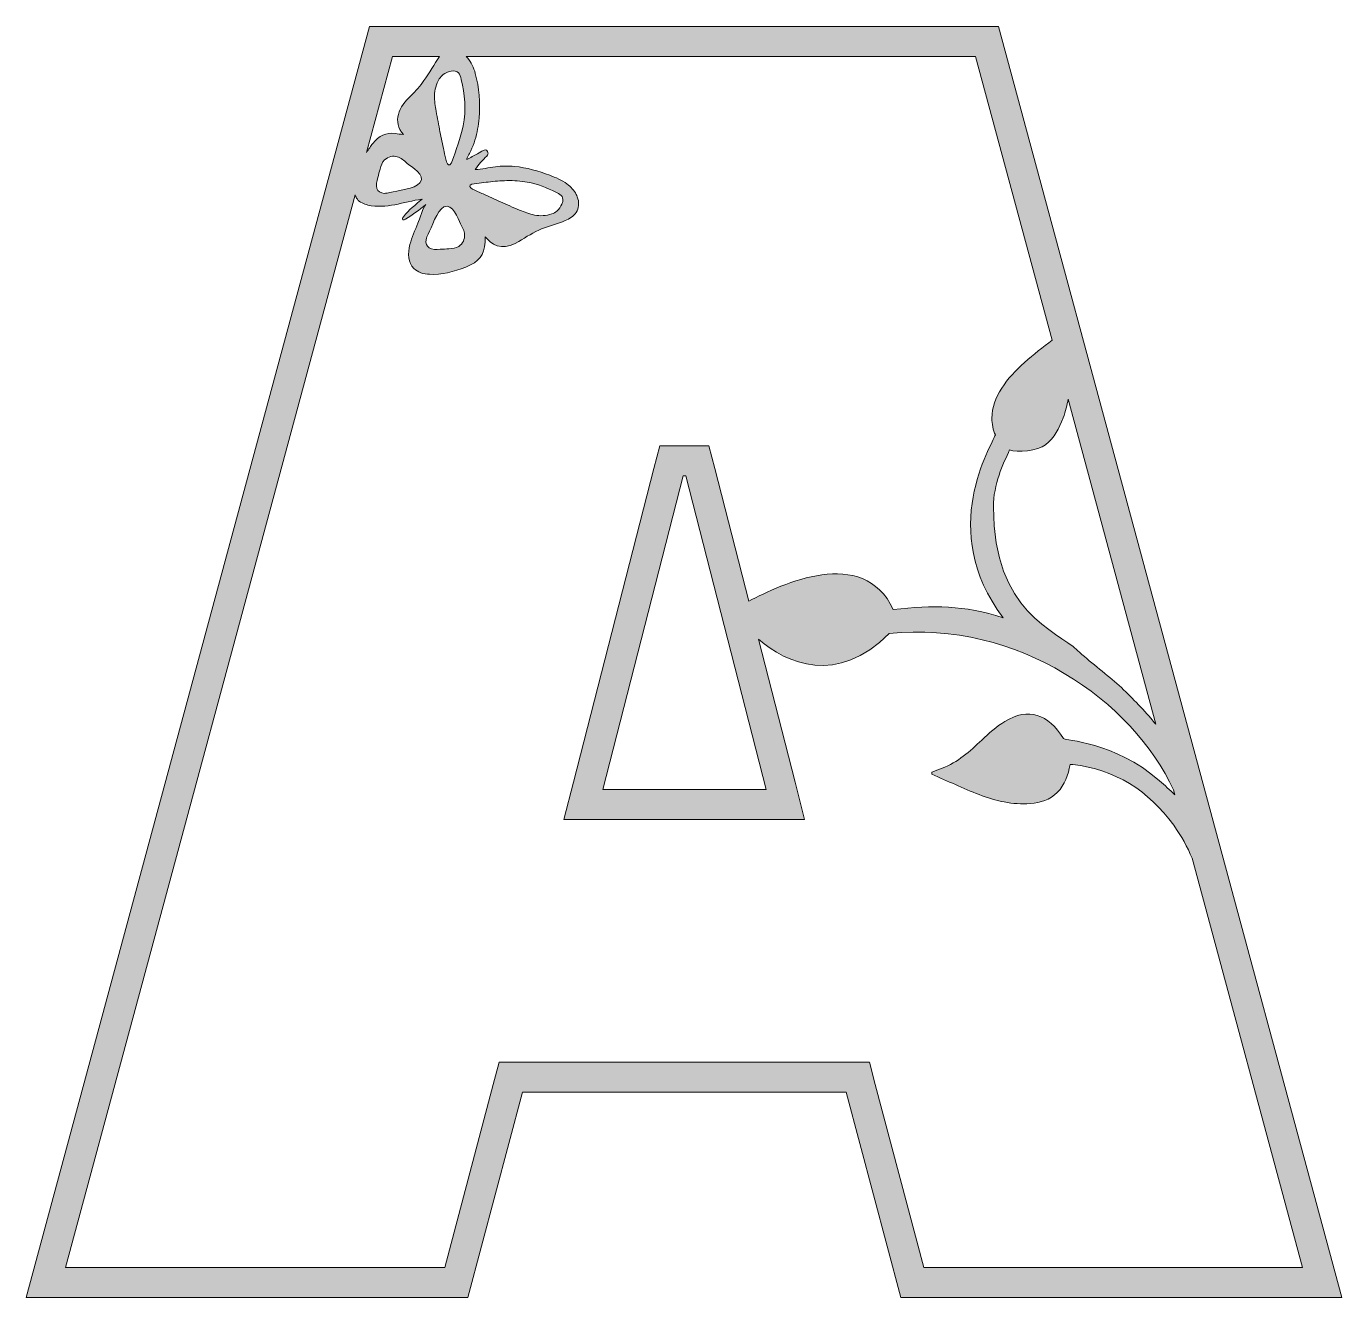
# Model space of a CAD drawing. Header units: millimetres. Extents: x 7 to 900, y -312 to -13.
# Drawn here: x 437.4 to 568.9, y -312.2 to -185.2 of the extents above; entities that cross this region are included whole.
import ezdxf

# ---------------------------------------------------------------- set-up
doc = ezdxf.new("R2010")
doc.units = ezdxf.units.MM
doc.header["$MEASUREMENT"] = 0
doc.layers.add('Layer 4', color=7, linetype='Continuous')

msp = doc.modelspace()

# ---------------------------------------------------------------- hatches: boundary and pattern name
at = {"layer": 'Layer 4'}
h = msp.add_hatch(color=1, dxfattribs=at)
h.dxf.hatch_style = 2
h.paths.add_polyline_path([(534.58, -185.2), (471.72, -185.2), (437.43, -312.19), (481.55, -312.19), (487, -291.66), (519.37, -291.66), (524.82, -312.19), (568.88, -312.19)])
edge = h.paths.add_edge_path()
edge.add_spline(control_points=[(541.53, -222.43), (541.53, -222.43), (550.3, -254.91), (550.3, -254.91), (550.13, -254.71), (549.97, -254.51), (549.8, -254.31), (548.73, -253.1), (547.61, -251.92), (546.41, -250.85), (545.21, -249.79), (543.63, -248.62), (542.47, -247.53), (540.39, -245.55), (534.07, -243.75), (534.07, -233.23), (534.07, -230.92), (535.04, -228.93), (535.69, -227.51), (536.41, -227.81), (538.55, -227.59), (539.28, -227), (540.23, -226.26), (540.59, -225.4), (541.04, -224.3), (541.3, -223.65), (541.44, -223.04), (541.53, -222.43)], knot_values=[0, 0, 0, 0, 1, 1, 1, 2, 2, 2, 3, 3, 3, 4, 4, 4, 5, 5, 5, 6, 6, 6, 7, 7, 7, 8, 8, 8, 9, 9, 9, 9], degree=3, periodic=1)
edge = h.paths.add_edge_path()
edge.add_spline(control_points=[(481.08, -195.13), (480.84, -196.34), (480.39, -197.54), (479.94, -198.74), (479.9, -198.85), (479.85, -198.96), (479.75, -199.02), (479.39, -199.24), (479.22, -197.79), (479.17, -197.58), (479.03, -196.97), (478.9, -196.35), (478.77, -195.73), (478.64, -195.05), (478.51, -194.37), (478.38, -193.68), (478.29, -193.17), (478.2, -192.64), (478.22, -192.1), (478.24, -191.55), (478.38, -190.97), (478.7, -190.45), (478.81, -190.29), (478.93, -190.13), (479.09, -190.01), (479.52, -189.69), (480.29, -189.5), (480.61, -189.83), (480.78, -190.01), (480.84, -190.26), (480.9, -190.51), (481.26, -191.98), (481.4, -193.49), (481.08, -195.13)], knot_values=[0, 0, 0, 0, 1, 1, 1, 2, 2, 2, 3, 3, 3, 4, 4, 4, 5, 5, 5, 6, 6, 6, 7, 7, 7, 8, 8, 8, 9, 9, 9, 10, 10, 10, 11, 11, 11, 11], degree=3, periodic=1)
edge = h.paths.add_edge_path()
edge.add_spline(control_points=[(481.23, -206.02), (481.25, -206.43), (481.06, -206.92), (480.66, -207.18), (480.35, -207.38), (480, -207.4), (479.66, -207.42), (479.37, -207.44), (479.08, -207.46), (478.78, -207.47), (478.4, -207.49), (477.99, -207.51), (477.7, -207.32), (477.44, -207.16), (477.32, -206.84), (477.38, -206.51), (477.42, -206.33), (477.51, -206.14), (477.6, -205.96), (477.92, -205.32), (478.45, -203.6), (479.17, -203.24), (480.07, -202.8), (480.55, -204.45), (480.82, -204.93), (481.01, -205.27), (481.21, -205.61), (481.23, -206.02)], knot_values=[0, 0, 0, 0, 1, 1, 1, 2, 2, 2, 3, 3, 3, 4, 4, 4, 5, 5, 5, 6, 6, 6, 7, 7, 7, 8, 8, 8, 9, 9, 9, 9], degree=3, periodic=1)
edge = h.paths.add_edge_path()
edge.add_spline(control_points=[(474.02, -188.2), (474.02, -188.2), (478.73, -188.2), (478.73, -188.2), (478.73, -188.2), (478.72, -188.21), (478.72, -188.21), (478.2, -189.01), (477.71, -189.84), (477.16, -190.62), (476.79, -191.15), (476.37, -191.67), (475.89, -192.11), (474.65, -193.24), (473.98, -194.71), (475.11, -196), (474.81, -195.97), (474.55, -195.95), (474.3, -195.9), (473.4, -195.75), (472.65, -196.15), (472.05, -196.91), (471.85, -197.16), (471.64, -197.46), (471.43, -197.8), (471.43, -197.8), (474.02, -188.2), (474.02, -188.2)], knot_values=[0, 0, 0, 0, 1, 1, 1, 2, 2, 2, 3, 3, 3, 4, 4, 4, 5, 5, 5, 6, 6, 6, 7, 7, 7, 8, 8, 8, 9, 9, 9, 9], degree=3, periodic=1)
edge = h.paths.add_edge_path()
edge.add_spline(control_points=[(476.77, -200.83), (476.26, -201.46), (474.47, -201.61), (473.77, -201.78), (473.58, -201.83), (473.38, -201.88), (473.19, -201.88), (472.85, -201.87), (472.57, -201.68), (472.46, -201.4), (472.34, -201.07), (472.45, -200.68), (472.55, -200.3), (472.63, -200.02), (472.71, -199.74), (472.79, -199.46), (472.88, -199.13), (472.98, -198.79), (473.24, -198.53), (473.58, -198.2), (474.1, -198.11), (474.49, -198.22), (474.89, -198.33), (475.18, -198.6), (475.47, -198.86), (475.88, -199.23), (477.39, -200.05), (476.77, -200.83)], knot_values=[0, 0, 0, 0, 1, 1, 1, 2, 2, 2, 3, 3, 3, 4, 4, 4, 5, 5, 5, 6, 6, 6, 7, 7, 7, 8, 8, 8, 9, 9, 9, 9], degree=3, periodic=1)
edge = h.paths.add_edge_path()
edge.add_spline(control_points=[(522.27, -290.89), (522.27, -290.89), (521.68, -288.66), (521.68, -288.66), (521.68, -288.66), (519.37, -288.66), (519.37, -288.66), (519.37, -288.66), (487, -288.66), (487, -288.66), (487, -288.66), (484.69, -288.66), (484.69, -288.66), (484.69, -288.66), (484.1, -290.89), (484.1, -290.89), (484.1, -290.89), (479.24, -309.19), (479.24, -309.19), (479.24, -309.19), (441.35, -309.19), (441.35, -309.19), (441.35, -309.19), (470.28, -202.03), (470.28, -202.03), (470.34, -202.19), (470.41, -202.34), (470.51, -202.47), (470.75, -202.79), (471.16, -202.95), (471.57, -203.05), (473.37, -203.48), (475.11, -202.72), (476.98, -202.46), (476.31, -203.02), (475.66, -203.52), (475.12, -204.22), (475.05, -204.32), (474.98, -204.46), (475.06, -204.52), (475.13, -204.57), (475.24, -204.51), (475.33, -204.45), (476.03, -204.01), (476.7, -203.53), (477.36, -203.01), (477.06, -203.25), (476.73, -204.48), (476.57, -204.86), (476.28, -205.56), (475.95, -206.26), (475.77, -206.98), (475.54, -207.87), (475.58, -208.83), (476.16, -209.39), (476.54, -209.77), (477.13, -209.94), (477.73, -209.97), (478.89, -210.02), (480.17, -209.72), (481.34, -209.25), (482.71, -208.69), (483.17, -208.07), (483.27, -206.75), (483.29, -206.6), (483.29, -206.45), (483.3, -206.22), (483.4, -206.33), (483.45, -206.38), (483.5, -206.44), (484.19, -207.32), (485.49, -207.47), (486.66, -206.69), (487.37, -206.22), (488.15, -205.76), (488.93, -205.44), (489.71, -205.13), (490.52, -204.95), (491.29, -204.6), (491.7, -204.41), (492.13, -204.16), (492.38, -203.78), (492.66, -203.36), (492.67, -202.86), (492.56, -202.44), (492.51, -202.29), (492.45, -202.14), (492.38, -202), (492.17, -201.58), (491.84, -201.22), (491.46, -200.94), (490.95, -200.56), (490.35, -200.3), (489.73, -200.07), (488.62, -199.65), (487.45, -199.32), (486.21, -199.19), (485.59, -199.13), (484.95, -199.15), (484.31, -199.22), (483.67, -199.29), (482.91, -199.52), (482.3, -199.49), (482.56, -199.03), (483.08, -198.56), (483.44, -198.15), (483.48, -198.09), (483.53, -198.03), (483.55, -197.97), (483.59, -197.87), (483.56, -197.78), (483.51, -197.7), (483.48, -197.64), (483.43, -197.58), (483.36, -197.55), (483.17, -197.48), (482.7, -197.83), (482.51, -197.93), (482.15, -198.12), (481.8, -198.31), (481.44, -198.5), (481.4, -198.51), (481.58, -198.15), (481.59, -198.14), (481.68, -197.97), (481.77, -197.8), (481.85, -197.63), (482.01, -197.28), (482.15, -196.92), (482.26, -196.56), (482.49, -195.83), (482.62, -195.1), (482.67, -194.38), (482.78, -192.85), (482.69, -191.29), (482.3, -189.9), (482.14, -189.34), (481.91, -188.79), (481.53, -188.35), (481.48, -188.3), (481.43, -188.25), (481.37, -188.2), (481.37, -188.2), (532.29, -188.2), (532.29, -188.2), (532.29, -188.2), (539.94, -216.54), (539.94, -216.54), (538.13, -217.94), (536.09, -219.46), (534.91, -221.35), (534.29, -222.35), (533.94, -223.19), (533.92, -224.37), (533.92, -224.85), (534.04, -225.58), (534.27, -225.99), (533.94, -227.04), (528.4, -235.51), (535.04, -244.27), (531.12, -242.98), (528.06, -243.05), (524.07, -243.44), (521.01, -237.03), (512.91, -240.92), (509.62, -242.62), (509.62, -242.62), (506.22, -229.37), (506.22, -229.37), (506.22, -229.37), (505.64, -227.11), (505.64, -227.11), (505.64, -227.11), (503.32, -227.11), (503.32, -227.11), (503.32, -227.11), (503.06, -227.11), (503.06, -227.11), (503.06, -227.11), (500.73, -227.11), (500.73, -227.11), (500.73, -227.11), (500.15, -229.37), (500.15, -229.37), (500.15, -229.37), (492.12, -260.69), (492.12, -260.69), (492.12, -260.69), (491.16, -264.43), (491.16, -264.43), (491.16, -264.43), (495.03, -264.43), (495.03, -264.43), (495.03, -264.43), (511.35, -264.43), (511.35, -264.43), (511.35, -264.43), (515.21, -264.43), (515.21, -264.43), (515.21, -264.43), (514.25, -260.69), (514.25, -260.69), (514.25, -260.69), (510.6, -246.43), (510.6, -246.43), (513.44, -248.87), (518.45, -251.05), (523.65, -245.85), (536.5, -244.5), (548.01, -252.6), (552.08, -261.48), (552.08, -261.48), (552.2, -261.95), (552.2, -261.95), (551.71, -261.49), (551.2, -261.01), (550.68, -260.56), (546.1, -256.59), (541.2, -256.56), (541.07, -256.34), (539.58, -253.86), (537.55, -253.22), (535.21, -254.63), (534.37, -255.14), (533.62, -255.83), (532.9, -256.5), (531.71, -257.62), (530.52, -258.72), (528.94, -259.31), (528.6, -259.44), (528.26, -259.56), (527.92, -259.69), (527.92, -259.79), (527.92, -259.8), (527.92, -259.9), (529.49, -260.58), (531.04, -261.33), (532.64, -261.94), (534.29, -262.58), (536, -262.97), (537.75, -262.84), (538.78, -262.75), (539.71, -262.47), (540.46, -261.72), (541.23, -260.96), (541.54, -259.98), (541.73, -258.93), (541.84, -258.93), (541.92, -258.92), (542, -258.93), (546.2, -259.44), (549.56, -261.5), (552.09, -265.01), (552.86, -266.08), (553.47, -267.17), (553.92, -268.3), (553.92, -268.3), (564.96, -309.19), (564.96, -309.19), (564.96, -309.19), (527.13, -309.19), (527.13, -309.19), (527.13, -309.19), (522.27, -290.89), (522.27, -290.89)], knot_values=[0, 0, 0, 0, 1, 1, 1, 2, 2, 2, 3, 3, 3, 4, 4, 4, 5, 5, 5, 6, 6, 6, 7, 7, 7, 8, 8, 8, 9, 9, 9, 10, 10, 10, 11, 11, 11, 12, 12, 12, 13, 13, 13, 14, 14, 14, 15, 15, 15, 16, 16, 16, 17, 17, 17, 18, 18, 18, 19, 19, 19, 20, 20, 20, 21, 21, 21, 22, 22, 22, 23, 23, 23, 24, 24, 24, 25, 25, 25, 26, 26, 26, 27, 27, 27, 28, 28, 28, 29, 29, 29, 30, 30, 30, 31, 31, 31, 32, 32, 32, 33, 33, 33, 34, 34, 34, 35, 35, 35, 36, 36, 36, 37, 37, 37, 38, 38, 38, 39, 39, 39, 40, 40, 40, 41, 41, 41, 42, 42, 42, 43, 43, 43, 44, 44, 44, 45, 45, 45, 46, 46, 46, 47, 47, 47, 48, 48, 48, 49, 49, 49, 50, 50, 50, 51, 51, 51, 52, 52, 52, 53, 53, 53, 54, 54, 54, 55, 55, 55, 56, 56, 56, 57, 57, 57, 58, 58, 58, 59, 59, 59, 60, 60, 60, 61, 61, 61, 62, 62, 62, 63, 63, 63, 64, 64, 64, 65, 65, 65, 66, 66, 66, 67, 67, 67, 68, 68, 68, 69, 69, 69, 70, 70, 70, 71, 71, 71, 72, 72, 72, 73, 73, 73, 74, 74, 74, 75, 75, 75, 76, 76, 76, 77, 77, 77, 78, 78, 78, 79, 79, 79, 80, 80, 80, 81, 81, 81, 82, 82, 82, 83, 83, 83, 84, 84, 84, 85, 85, 85, 86, 86, 86, 87, 87, 87, 88, 88, 88, 88], degree=3, periodic=1)
edge = h.paths.add_edge_path()
edge.add_spline(control_points=[(481.77, -201.07), (481.92, -200.89), (482.47, -200.9), (482.67, -200.87), (482.98, -200.83), (483.29, -200.78), (483.6, -200.75), (484.22, -200.67), (484.84, -200.62), (485.46, -200.61), (486.15, -200.6), (486.84, -200.64), (487.49, -200.76), (488.52, -200.95), (489.45, -201.33), (490.35, -201.76), (490.54, -201.85), (490.73, -201.94), (490.87, -202.09), (491.01, -202.23), (491.09, -202.43), (491.05, -202.65), (491.03, -202.76), (490.98, -202.86), (490.93, -202.95), (490.81, -203.2), (490.68, -203.46), (490.45, -203.65), (490.3, -203.78), (490.12, -203.87), (489.94, -203.93), (489.37, -204.14), (488.77, -204.15), (488.23, -204.05), (487.69, -203.95), (487.2, -203.75), (486.72, -203.55), (486.07, -203.28), (485.43, -203.01), (484.8, -202.73), (484.22, -202.47), (483.65, -202.21), (483.08, -201.94), (482.86, -201.84), (481.53, -201.36), (481.77, -201.07)], knot_values=[0, 0, 0, 0, 1, 1, 1, 2, 2, 2, 3, 3, 3, 4, 4, 4, 5, 5, 5, 6, 6, 6, 7, 7, 7, 8, 8, 8, 9, 9, 9, 10, 10, 10, 11, 11, 11, 12, 12, 12, 13, 13, 13, 14, 14, 14, 15, 15, 15, 15], degree=3, periodic=1)
h.paths.add_polyline_path([(511.35, -261.43), (495.03, -261.43), (503.06, -230.11), (503.32, -230.11)])

# ---------------------------------------------------------------- linework, layer by layer
at = {"layer": 'Layer 4', "lineweight": 0}
for points in [[(534.58, -185.2), (471.72, -185.2), (437.43, -312.19), (481.55, -312.19), (487, -291.66), (519.37, -291.66), (524.82, -312.19), (568.88, -312.19), (534.58, -185.2)], [(511.35, -261.43), (495.03, -261.43), (503.06, -230.11), (503.32, -230.11), (511.35, -261.43)]]:
    msp.add_lwpolyline(points, dxfattribs=at)
for points, knots in [([(522.27, -290.89), (522.27, -290.89), (521.68, -288.66), (521.68, -288.66), (521.68, -288.66), (519.37, -288.66), (519.37, -288.66), (519.37, -288.66), (487, -288.66), (487, -288.66), (487, -288.66), (484.69, -288.66), (484.69, -288.66), (484.69, -288.66), (484.1, -290.89), (484.1, -290.89), (484.1, -290.89), (479.24, -309.19), (479.24, -309.19), (479.24, -309.19), (441.35, -309.19), (441.35, -309.19), (441.35, -309.19), (470.28, -202.03), (470.28, -202.03), (470.34, -202.19), (470.41, -202.34), (470.51, -202.47), (470.75, -202.79), (471.16, -202.95), (471.57, -203.05), (473.37, -203.48), (475.11, -202.72), (476.98, -202.46), (476.31, -203.02), (475.66, -203.52), (475.12, -204.22), (475.05, -204.32), (474.98, -204.46), (475.06, -204.52), (475.13, -204.57), (475.24, -204.51), (475.33, -204.45), (476.03, -204.01), (476.7, -203.53), (477.36, -203.01), (477.06, -203.25), (476.73, -204.48), (476.57, -204.86), (476.28, -205.56), (475.95, -206.26), (475.77, -206.98), (475.54, -207.87), (475.58, -208.83), (476.16, -209.39), (476.54, -209.77), (477.13, -209.94), (477.73, -209.97), (478.89, -210.02), (480.17, -209.72), (481.34, -209.25), (482.71, -208.69), (483.17, -208.07), (483.27, -206.75), (483.29, -206.6), (483.29, -206.45), (483.3, -206.22), (483.4, -206.33), (483.45, -206.38), (483.5, -206.44), (484.19, -207.32), (485.49, -207.47), (486.66, -206.69), (487.37, -206.22), (488.15, -205.76), (488.93, -205.44), (489.71, -205.13), (490.52, -204.95), (491.29, -204.6), (491.7, -204.41), (492.13, -204.16), (492.38, -203.78), (492.66, -203.36), (492.67, -202.86), (492.56, -202.44), (492.51, -202.29), (492.45, -202.14), (492.38, -202), (492.17, -201.58), (491.84, -201.22), (491.46, -200.94), (490.95, -200.56), (490.35, -200.3), (489.73, -200.07), (488.62, -199.65), (487.45, -199.32), (486.21, -199.19), (485.59, -199.13), (484.95, -199.15), (484.31, -199.22), (483.67, -199.29), (482.91, -199.52), (482.3, -199.49), (482.56, -199.03), (483.08, -198.56), (483.44, -198.15), (483.48, -198.09), (483.53, -198.03), (483.55, -197.97), (483.59, -197.87), (483.56, -197.78), (483.51, -197.7), (483.48, -197.64), (483.43, -197.58), (483.36, -197.55), (483.17, -197.48), (482.7, -197.83), (482.51, -197.93), (482.15, -198.12), (481.8, -198.31), (481.44, -198.5), (481.4, -198.51), (481.58, -198.15), (481.59, -198.14), (481.68, -197.97), (481.77, -197.8), (481.85, -197.63), (482.01, -197.28), (482.15, -196.92), (482.26, -196.56), (482.49, -195.83), (482.62, -195.1), (482.67, -194.38), (482.78, -192.85), (482.69, -191.29), (482.3, -189.9), (482.14, -189.34), (481.91, -188.79), (481.53, -188.35), (481.48, -188.3), (481.43, -188.25), (481.37, -188.2), (481.37, -188.2), (532.29, -188.2), (532.29, -188.2), (532.29, -188.2), (539.94, -216.54), (539.94, -216.54), (538.13, -217.94), (536.09, -219.46), (534.91, -221.35), (534.29, -222.35), (533.94, -223.19), (533.92, -224.37), (533.92, -224.85), (534.04, -225.58), (534.27, -225.99), (533.94, -227.04), (528.4, -235.51), (535.04, -244.27), (531.12, -242.98), (528.06, -243.05), (524.07, -243.44), (521.01, -237.03), (512.91, -240.92), (509.62, -242.62), (509.62, -242.62), (506.22, -229.37), (506.22, -229.37), (506.22, -229.37), (505.64, -227.11), (505.64, -227.11), (505.64, -227.11), (503.32, -227.11), (503.32, -227.11), (503.32, -227.11), (503.06, -227.11), (503.06, -227.11), (503.06, -227.11), (500.73, -227.11), (500.73, -227.11), (500.73, -227.11), (500.15, -229.37), (500.15, -229.37), (500.15, -229.37), (492.12, -260.69), (492.12, -260.69), (492.12, -260.69), (491.16, -264.43), (491.16, -264.43), (491.16, -264.43), (495.03, -264.43), (495.03, -264.43), (495.03, -264.43), (511.35, -264.43), (511.35, -264.43), (511.35, -264.43), (515.21, -264.43), (515.21, -264.43), (515.21, -264.43), (514.25, -260.69), (514.25, -260.69), (514.25, -260.69), (510.6, -246.43), (510.6, -246.43), (513.44, -248.87), (518.45, -251.05), (523.65, -245.85), (536.5, -244.5), (548.01, -252.6), (552.08, -261.48), (552.08, -261.48), (552.2, -261.95), (552.2, -261.95), (551.71, -261.49), (551.2, -261.01), (550.68, -260.56), (546.1, -256.59), (541.2, -256.56), (541.07, -256.34), (539.58, -253.86), (537.55, -253.22), (535.21, -254.63), (534.37, -255.14), (533.62, -255.83), (532.9, -256.5), (531.71, -257.62), (530.52, -258.72), (528.94, -259.31), (528.6, -259.44), (528.26, -259.56), (527.92, -259.69), (527.92, -259.79), (527.92, -259.8), (527.92, -259.9), (529.49, -260.58), (531.04, -261.33), (532.64, -261.94), (534.29, -262.58), (536, -262.97), (537.75, -262.84), (538.78, -262.75), (539.71, -262.47), (540.46, -261.72), (541.23, -260.96), (541.54, -259.98), (541.73, -258.93), (541.84, -258.93), (541.92, -258.92), (542, -258.93), (546.2, -259.44), (549.56, -261.5), (552.09, -265.01), (552.86, -266.08), (553.47, -267.17), (553.92, -268.3), (553.92, -268.3), (564.96, -309.19), (564.96, -309.19), (564.96, -309.19), (527.13, -309.19), (527.13, -309.19), (527.13, -309.19), (522.27, -290.89), (522.27, -290.89)], [0, 0, 0, 0, 1, 1, 1, 2, 2, 2, 3, 3, 3, 4, 4, 4, 5, 5, 5, 6, 6, 6, 7, 7, 7, 8, 8, 8, 9, 9, 9, 10, 10, 10, 11, 11, 11, 12, 12, 12, 13, 13, 13, 14, 14, 14, 15, 15, 15, 16, 16, 16, 17, 17, 17, 18, 18, 18, 19, 19, 19, 20, 20, 20, 21, 21, 21, 22, 22, 22, 23, 23, 23, 24, 24, 24, 25, 25, 25, 26, 26, 26, 27, 27, 27, 28, 28, 28, 29, 29, 29, 30, 30, 30, 31, 31, 31, 32, 32, 32, 33, 33, 33, 34, 34, 34, 35, 35, 35, 36, 36, 36, 37, 37, 37, 38, 38, 38, 39, 39, 39, 40, 40, 40, 41, 41, 41, 42, 42, 42, 43, 43, 43, 44, 44, 44, 45, 45, 45, 46, 46, 46, 47, 47, 47, 48, 48, 48, 49, 49, 49, 50, 50, 50, 51, 51, 51, 52, 52, 52, 53, 53, 53, 54, 54, 54, 55, 55, 55, 56, 56, 56, 57, 57, 57, 58, 58, 58, 59, 59, 59, 60, 60, 60, 61, 61, 61, 62, 62, 62, 63, 63, 63, 64, 64, 64, 65, 65, 65, 66, 66, 66, 67, 67, 67, 68, 68, 68, 69, 69, 69, 70, 70, 70, 71, 71, 71, 72, 72, 72, 73, 73, 73, 74, 74, 74, 75, 75, 75, 76, 76, 76, 77, 77, 77, 78, 78, 78, 79, 79, 79, 80, 80, 80, 81, 81, 81, 82, 82, 82, 83, 83, 83, 84, 84, 84, 85, 85, 85, 86, 86, 86, 87, 87, 87, 88, 88, 88, 88]), ([(474.02, -188.2), (474.02, -188.2), (478.73, -188.2), (478.73, -188.2), (478.73, -188.2), (478.72, -188.21), (478.72, -188.21), (478.2, -189.01), (477.71, -189.84), (477.16, -190.62), (476.79, -191.15), (476.37, -191.67), (475.89, -192.11), (474.65, -193.24), (473.98, -194.71), (475.11, -196), (474.81, -195.97), (474.55, -195.95), (474.3, -195.9), (473.4, -195.75), (472.65, -196.15), (472.05, -196.91), (471.85, -197.16), (471.64, -197.46), (471.43, -197.8), (471.43, -197.8), (474.02, -188.2), (474.02, -188.2)], [0, 0, 0, 0, 1, 1, 1, 2, 2, 2, 3, 3, 3, 4, 4, 4, 5, 5, 5, 6, 6, 6, 7, 7, 7, 8, 8, 8, 9, 9, 9, 9]), ([(481.08, -195.13), (480.84, -196.34), (480.39, -197.54), (479.94, -198.74), (479.9, -198.85), (479.85, -198.96), (479.75, -199.02), (479.39, -199.24), (479.22, -197.79), (479.17, -197.58), (479.03, -196.97), (478.9, -196.35), (478.77, -195.73), (478.64, -195.05), (478.51, -194.37), (478.38, -193.68), (478.29, -193.17), (478.2, -192.64), (478.22, -192.1), (478.24, -191.55), (478.38, -190.97), (478.7, -190.45), (478.81, -190.29), (478.93, -190.13), (479.09, -190.01), (479.52, -189.69), (480.29, -189.5), (480.61, -189.83), (480.78, -190.01), (480.84, -190.26), (480.9, -190.51), (481.26, -191.98), (481.4, -193.49), (481.08, -195.13)], [0, 0, 0, 0, 1, 1, 1, 2, 2, 2, 3, 3, 3, 4, 4, 4, 5, 5, 5, 6, 6, 6, 7, 7, 7, 8, 8, 8, 9, 9, 9, 10, 10, 10, 11, 11, 11, 11]), ([(476.77, -200.83), (476.26, -201.46), (474.47, -201.61), (473.77, -201.78), (473.58, -201.83), (473.38, -201.88), (473.19, -201.88), (472.85, -201.87), (472.57, -201.68), (472.46, -201.4), (472.34, -201.07), (472.45, -200.68), (472.55, -200.3), (472.63, -200.02), (472.71, -199.74), (472.79, -199.46), (472.88, -199.13), (472.98, -198.79), (473.24, -198.53), (473.58, -198.2), (474.1, -198.11), (474.49, -198.22), (474.89, -198.33), (475.18, -198.6), (475.47, -198.86), (475.88, -199.23), (477.39, -200.05), (476.77, -200.83)], [0, 0, 0, 0, 1, 1, 1, 2, 2, 2, 3, 3, 3, 4, 4, 4, 5, 5, 5, 6, 6, 6, 7, 7, 7, 8, 8, 8, 9, 9, 9, 9]), ([(481.77, -201.07), (481.92, -200.89), (482.47, -200.9), (482.67, -200.87), (482.98, -200.83), (483.29, -200.78), (483.6, -200.75), (484.22, -200.67), (484.84, -200.62), (485.46, -200.61), (486.15, -200.6), (486.84, -200.64), (487.49, -200.76), (488.52, -200.95), (489.45, -201.33), (490.35, -201.76), (490.54, -201.85), (490.73, -201.94), (490.87, -202.09), (491.01, -202.23), (491.09, -202.43), (491.05, -202.65), (491.03, -202.76), (490.98, -202.86), (490.93, -202.95), (490.81, -203.2), (490.68, -203.46), (490.45, -203.65), (490.3, -203.78), (490.12, -203.87), (489.94, -203.93), (489.37, -204.14), (488.77, -204.15), (488.23, -204.05), (487.69, -203.95), (487.2, -203.75), (486.72, -203.55), (486.07, -203.28), (485.43, -203.01), (484.8, -202.73), (484.22, -202.47), (483.65, -202.21), (483.08, -201.94), (482.86, -201.84), (481.53, -201.36), (481.77, -201.07)], [0, 0, 0, 0, 1, 1, 1, 2, 2, 2, 3, 3, 3, 4, 4, 4, 5, 5, 5, 6, 6, 6, 7, 7, 7, 8, 8, 8, 9, 9, 9, 10, 10, 10, 11, 11, 11, 12, 12, 12, 13, 13, 13, 14, 14, 14, 15, 15, 15, 15]), ([(481.23, -206.02), (481.25, -206.43), (481.06, -206.92), (480.66, -207.18), (480.35, -207.38), (480, -207.4), (479.66, -207.42), (479.37, -207.44), (479.08, -207.46), (478.78, -207.47), (478.4, -207.49), (477.99, -207.51), (477.7, -207.32), (477.44, -207.16), (477.32, -206.84), (477.38, -206.51), (477.42, -206.33), (477.51, -206.14), (477.6, -205.96), (477.92, -205.32), (478.45, -203.6), (479.17, -203.24), (480.07, -202.8), (480.55, -204.45), (480.82, -204.93), (481.01, -205.27), (481.21, -205.61), (481.23, -206.02)], [0, 0, 0, 0, 1, 1, 1, 2, 2, 2, 3, 3, 3, 4, 4, 4, 5, 5, 5, 6, 6, 6, 7, 7, 7, 8, 8, 8, 9, 9, 9, 9]), ([(541.53, -222.43), (541.53, -222.43), (550.3, -254.91), (550.3, -254.91), (550.13, -254.71), (549.97, -254.51), (549.8, -254.31), (548.73, -253.1), (547.61, -251.92), (546.41, -250.85), (545.21, -249.79), (543.63, -248.62), (542.47, -247.53), (540.39, -245.55), (534.07, -243.75), (534.07, -233.23), (534.07, -230.92), (535.04, -228.93), (535.69, -227.51), (536.41, -227.81), (538.55, -227.59), (539.28, -227), (540.23, -226.26), (540.59, -225.4), (541.04, -224.3), (541.3, -223.65), (541.44, -223.04), (541.53, -222.43)], [0, 0, 0, 0, 1, 1, 1, 2, 2, 2, 3, 3, 3, 4, 4, 4, 5, 5, 5, 6, 6, 6, 7, 7, 7, 8, 8, 8, 9, 9, 9, 9])]:
    msp.add_open_spline(points, degree=3, knots=knots, dxfattribs=at)

doc.saveas('drawing.dxf')
